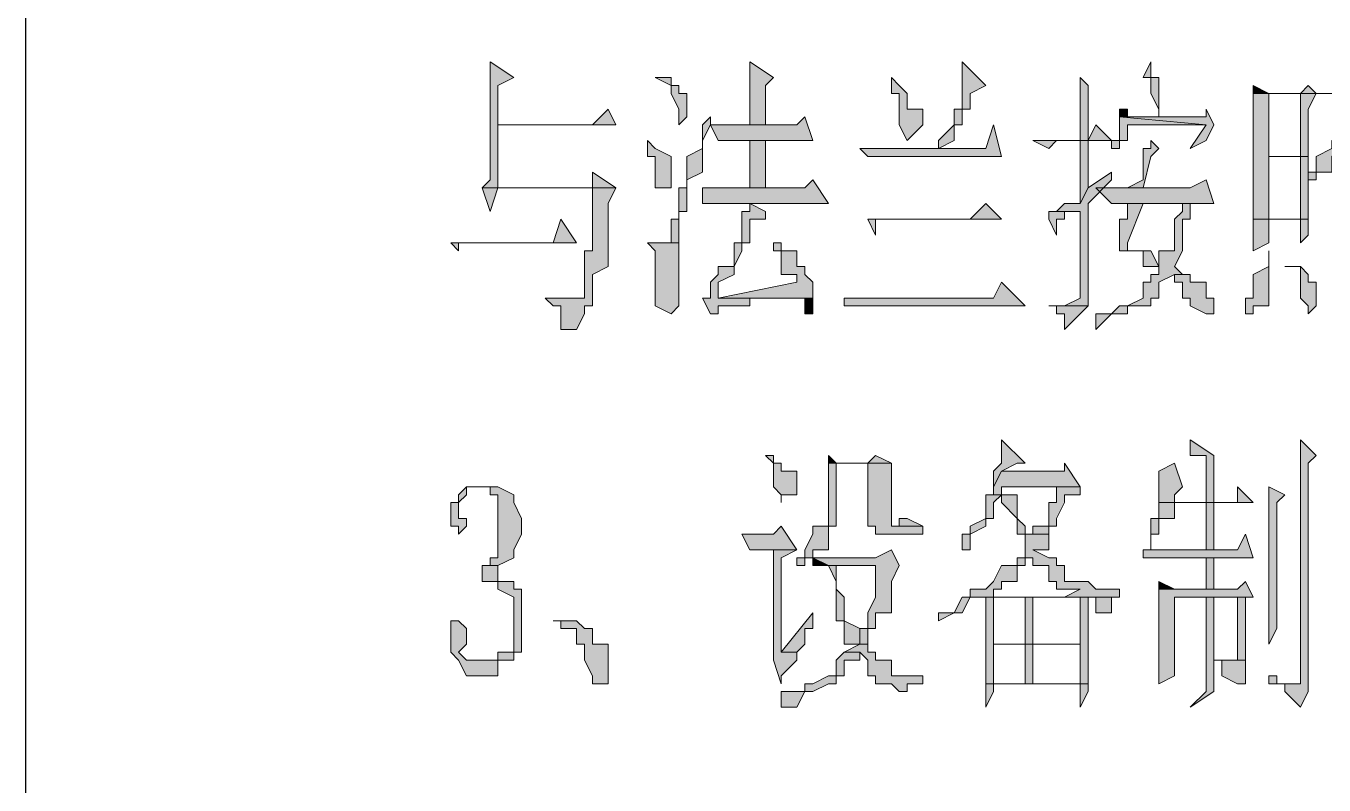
# Model space of a CAD drawing. Header units: millimetres. Extents: x 20 to 821, y 1 to 1134.
# Drawn here: x 557.64 to 587.34, y 588.04 to 605.4 of the extents above; entities that cross this region are included whole.
import ezdxf

# ---------------------------------------------------------------- set-up
doc = ezdxf.new("R2010")
doc.units = ezdxf.units.MM
doc.layers.add('1', color=7, linetype='Continuous')

msp = doc.modelspace()

# ---------------------------------------------------------------- hatches: boundary and pattern name
h = msp.add_hatch(color=0)
h.dxf.hatch_style = 2
h.paths.add_polyline_path([(568.26, 604.581732), (568.26, 601.881732), (568.08, 601.701732), (570.6, 601.701732), (570.6, 601.341732), (570.6, 600.261732), (570.42, 600.261732), (570.42, 599.721732), (570.42, 599.541732), (570.42, 599.181732), (570.24, 599.181732), (569.52, 599.181732), (569.7, 599.001732), (569.88, 599.001732), (569.88, 598.821732), (569.88, 598.461732), (570.24, 598.461732), (570.42, 598.821732), (570.42, 599.001732), (570.6, 599.001732), (570.6, 599.721732), (570.96, 599.901732), (570.96, 601.341732), (571.14, 601.701732), (568.44, 601.701732), (568.44, 603.141732), (571.14, 603.141732), (568.44, 603.141732), (568.44, 604.041732), (568.8, 604.221732)])
h = msp.add_hatch(color=0)
h.dxf.hatch_style = 2
h.paths.add_polyline_path([(574.2, 604.581732), (574.2, 603.141732), (574.56, 603.141732), (574.56, 604.041732), (574.74, 604.221732)])
h = msp.add_hatch(color=0)
h.dxf.hatch_style = 2
h.paths.add_polyline_path([(579.06, 604.581732), (579.06, 603.501732), (578.88, 603.501732), (578.88, 603.141732), (578.52, 602.781732), (578.52, 602.601732), (578.88, 602.781732), (578.88, 603.141732), (579.06, 603.141732), (579.06, 603.501732), (579.24, 603.501732), (579.24, 603.861732), (579.6, 604.041732)])
h = msp.add_hatch(color=0)
h.dxf.hatch_style = 2
h.paths.add_polyline_path([(583.38, 604.581732), (583.2, 604.221732), (583.38, 604.221732), (583.38, 604.041732), (583.38, 603.861732), (583.56, 603.501732), (583.56, 603.321732), (583.56, 603.501732), (583.56, 604.221732), (583.38, 604.221732)])
h = msp.add_hatch(color=0)
h.dxf.hatch_style = 2
h.paths.add_polyline_path([(572.04, 604.221732), (572.4, 604.041732), (572.4, 603.861732), (572.58, 603.501732), (572.58, 603.141732), (572.76, 603.321732), (572.76, 603.861732), (572.58, 603.861732), (572.58, 604.041732), (572.4, 604.041732), (572.4, 604.221732)])
h = msp.add_hatch(color=0)
h.dxf.hatch_style = 2
h.paths.add_polyline_path([(577.44, 604.221732), (577.44, 603.861732), (577.62, 603.861732), (577.62, 603.141732), (577.8, 602.781732), (578.16, 603.141732), (578.16, 603.501732), (577.8, 603.501732), (577.8, 603.861732), (577.62, 604.041732)])
h = msp.add_hatch(color=0)
h.dxf.hatch_style = 2
h.paths.add_polyline_path([(581.76, 604.221732), (581.76, 602.781732), (581.94, 602.781732), (581.94, 604.041732)])
h = msp.add_hatch(color=0)
h.dxf.hatch_style = 2
h.paths.add_polyline_path([(588.96, 604.221732), (588.6, 603.861732), (587.16, 603.861732), (587.52, 603.861732), (589.14, 603.861732)])
h = msp.add_hatch(color=0)
h.dxf.hatch_style = 2
h.paths.add_polyline_path([(585.72, 604.041732), (585.72, 603.861732), (586.08, 603.861732)])
h = msp.add_hatch(color=0)
h.dxf.hatch_style = 2
h.paths.add_polyline_path([(586.98, 604.041732), (586.8, 603.861732), (585.72, 603.861732), (585.72, 603.501732), (585.72, 600.981732), (586.8, 600.981732), (586.8, 600.441732), (586.98, 600.621732), (586.98, 600.981732), (586.08, 600.981732), (586.08, 602.421732), (586.8, 602.421732), (586.98, 602.421732), (586.08, 602.421732), (586.08, 603.861732), (586.8, 603.861732), (587.16, 603.861732)])
h = msp.add_hatch(color=0)
h.dxf.hatch_style = 2
h.paths.add_polyline_path([(587.16, 603.861732), (586.8, 603.861732), (586.8, 602.421732), (586.08, 602.421732), (586.98, 602.421732), (586.98, 603.501732)])
h = msp.add_hatch(color=0)
h.dxf.hatch_style = 2
h.paths.add_polyline_path([(588.24, 603.861732), (587.7, 603.861732), (587.7, 603.501732), (587.7, 602.781732), (587.52, 602.781732), (587.52, 602.601732), (587.16, 602.421732), (587.16, 602.061732), (586.98, 602.061732), (586.98, 601.881732), (587.16, 601.881732), (587.16, 602.061732), (587.52, 602.061732), (587.52, 602.421732), (587.7, 602.601732), (587.7, 602.781732), (587.88, 602.781732), (587.88, 603.501732)])
h = msp.add_hatch(color=0)
h.dxf.hatch_style = 2
h.paths.add_polyline_path([(570.96, 603.501732), (570.6, 603.141732), (568.44, 603.141732), (571.14, 603.141732)])
h = msp.add_hatch(color=0)
h.dxf.hatch_style = 2
h.paths.add_polyline_path([(573.3, 603.321732), (573.12, 603.141732), (573.12, 602.601732), (572.76, 602.421732), (572.76, 601.701732), (572.58, 601.701732), (572.58, 600.981732), (572.4, 600.981732), (572.4, 600.441732), (572.04, 600.441732), (572.58, 600.441732), (572.58, 600.621732), (572.58, 601.161732), (572.76, 601.161732), (572.76, 601.881732), (573.12, 602.061732), (573.12, 602.781732), (573.3, 603.141732)])
h = msp.add_hatch(color=0)
h.dxf.hatch_style = 2
h.paths.add_polyline_path([(575.46, 603.321732), (575.28, 603.141732), (573.3, 603.141732), (573.48, 602.781732), (575.64, 602.781732)])
h = msp.add_hatch(color=0)
h.dxf.hatch_style = 2
h.paths.add_polyline_path([(582.66, 603.321732), (582.66, 602.781732), (582.48, 602.781732), (582.48, 602.601732), (582.66, 602.601732), (582.66, 602.781732), (582.84, 602.781732), (582.84, 603.141732), (584.64, 603.141732)])
h = msp.add_hatch(color=0)
h.dxf.hatch_style = 2
h.paths.add_polyline_path([(584.64, 603.501732), (584.64, 603.321732), (582.84, 603.321732), (582.66, 603.321732), (584.64, 603.141732), (584.28, 602.601732), (584.64, 602.781732), (584.82, 603.141732)])
h = msp.add_hatch(color=0)
h.dxf.hatch_style = 2
h.paths.add_polyline_path([(582.66, 603.321732), (582.84, 603.321732), (582.84, 603.501732), (582.66, 603.501732)])
h = msp.add_hatch(color=0)
h.dxf.hatch_style = 2
h.paths.add_polyline_path([(579.78, 603.141732), (579.6, 602.601732), (576.72, 602.601732), (576.9, 602.421732), (579.96, 602.421732)])
h = msp.add_hatch(color=0)
h.dxf.hatch_style = 2
h.paths.add_polyline_path([(582.12, 603.141732), (581.94, 602.781732), (580.68, 602.781732), (581.04, 602.601732), (581.22, 602.781732), (582.48, 602.781732)])
h = msp.add_hatch(color=0)
h.dxf.hatch_style = 2
h.paths.add_polyline_path([(571.86, 602.781732), (571.86, 602.421732), (572.04, 602.421732), (572.04, 601.701732), (572.4, 601.701732), (572.4, 602.421732), (572.04, 602.601732)])
h = msp.add_hatch(color=0)
h.dxf.hatch_style = 2
h.paths.add_polyline_path([(574.2, 601.701732), (574.56, 601.701732), (574.56, 602.781732), (574.2, 602.781732)])
h = msp.add_hatch(color=0)
h.dxf.hatch_style = 2
h.paths.add_polyline_path([(581.94, 602.781732), (581.76, 602.781732), (581.76, 601.341732), (581.94, 601.701732)])
h = msp.add_hatch(color=0)
h.dxf.hatch_style = 2
h.paths.add_polyline_path([(583.38, 602.781732), (583.38, 602.601732), (583.2, 602.601732), (583.2, 601.881732), (582.84, 601.701732), (583.2, 601.701732), (583.38, 602.421732), (583.56, 602.601732)])
h = msp.add_hatch(color=0)
h.dxf.hatch_style = 2
h.paths.add_polyline_path([(586.98, 602.421732), (586.8, 602.421732), (586.8, 600.981732), (586.08, 600.981732), (586.98, 600.981732)])
h = msp.add_hatch(color=0)
h.dxf.hatch_style = 2
h.paths.add_polyline_path([(570.6, 602.061732), (570.6, 601.701732), (568.44, 601.701732), (571.14, 601.701732)])
h = msp.add_hatch(color=0)
h.dxf.hatch_style = 2
h.paths.add_polyline_path([(582.48, 602.061732), (581.94, 601.701732), (581.76, 601.341732), (581.4, 601.341732), (581.22, 601.161732), (581.76, 601.161732), (581.76, 599.181732), (581.4, 599.001732), (581.94, 599.001732), (581.94, 599.181732), (581.94, 601.341732), (582.48, 601.881732)])
h = msp.add_hatch(color=0)
h.dxf.hatch_style = 2
h.paths.add_polyline_path([(575.64, 601.881732), (575.46, 601.701732), (573.12, 601.701732), (573.12, 601.341732), (576, 601.341732)])
h = msp.add_hatch(color=0)
h.dxf.hatch_style = 2
h.paths.add_polyline_path([(584.64, 601.881732), (584.28, 601.701732), (582.12, 601.701732), (582.48, 601.341732), (584.82, 601.341732)])
h = msp.add_hatch(color=0)
h.dxf.hatch_style = 2
h.paths.add_polyline_path([(568.08, 601.701732), (568.26, 601.161732), (568.44, 601.701732), (570.6, 601.701732)])
h = msp.add_hatch(color=0)
h.dxf.hatch_style = 2
h.paths.add_polyline_path([(574.2, 601.341732), (574.2, 601.161732), (574.02, 601.161732), (574.02, 600.441732), (573.84, 600.441732), (573.84, 599.901732), (573.48, 599.901732), (573.48, 599.721732), (573.3, 599.541732), (573.3, 599.181732), (573.12, 599.181732), (573.3, 598.821732), (573.48, 598.821732), (573.48, 599.001732), (574.2, 599.001732), (574.2, 599.181732), (574.92, 599.181732), (573.48, 599.181732), (573.48, 599.541732), (573.84, 599.721732), (573.84, 599.901732), (574.02, 600.261732), (574.02, 600.441732), (574.2, 600.441732), (574.2, 600.981732), (574.56, 600.981732), (574.56, 601.161732)])
h = msp.add_hatch(color=0)
h.dxf.hatch_style = 2
h.paths.add_polyline_path([(579.6, 601.341732), (579.24, 600.981732), (576.9, 600.981732), (577.08, 600.621732), (577.08, 600.981732), (577.44, 600.981732), (579.96, 600.981732)])
h = msp.add_hatch(color=0)
h.dxf.hatch_style = 2
h.paths.add_polyline_path([(581.22, 601.161732), (581.04, 601.161732), (581.04, 600.981732), (581.22, 600.621732), (581.22, 600.981732), (581.4, 600.981732), (581.4, 601.161732), (581.76, 601.161732)])
h = msp.add_hatch(color=0)
h.dxf.hatch_style = 2
h.paths.add_polyline_path([(584.28, 601.341732), (584.1, 601.341732), (584.1, 601.161732), (583.92, 600.981732), (583.92, 600.261732), (583.56, 600.261732), (583.56, 599.901732), (583.38, 599.901732), (583.56, 599.901732), (583.56, 599.721732), (583.38, 599.721732), (583.38, 599.541732), (583.2, 599.541732), (583.2, 599.181732), (582.84, 599.001732), (582.66, 599.001732), (582.48, 598.821732), (582.12, 598.821732), (582.12, 598.461732), (582.48, 598.821732), (582.84, 598.821732), (582.84, 599.001732), (583.38, 599.001732), (583.38, 599.181732), (583.56, 599.181732), (583.56, 599.541732), (583.92, 599.721732), (584.28, 599.721732), (584.1, 599.721732), (583.92, 599.901732), (584.1, 600.261732), (584.1, 600.981732), (584.28, 600.981732)])
h = msp.add_hatch(color=0)
h.dxf.hatch_style = 2
h.paths.add_polyline_path([(583.2, 601.341732), (582.84, 601.341732), (582.84, 601.161732), (582.84, 600.981732), (582.66, 600.981732), (582.66, 600.261732), (582.84, 600.261732), (583.2, 600.261732), (583.2, 599.901732), (583.56, 599.901732), (583.38, 600.261732), (583.2, 600.261732), (582.84, 600.261732), (582.84, 600.441732)])
h = msp.add_hatch(color=0)
h.dxf.hatch_style = 2
h.paths.add_polyline_path([(569.88, 600.981732), (569.7, 600.441732), (567.36, 600.441732), (567.54, 600.261732), (567.54, 600.441732), (567.72, 600.441732), (570.24, 600.441732)])
h = msp.add_hatch(color=0)
h.dxf.hatch_style = 2
h.paths.add_polyline_path([(585.72, 600.981732), (585.72, 600.261732), (586.08, 600.441732), (586.08, 600.981732), (586.8, 600.981732)])
h = msp.add_hatch(color=0)
h.dxf.hatch_style = 2
h.paths.add_polyline_path([(571.86, 600.441732), (572.04, 600.261732), (572.04, 599.001732), (572.4, 598.821732), (572.58, 599.001732), (572.58, 599.541732), (572.58, 600.441732), (572.04, 600.441732)])
h = msp.add_hatch(color=0)
h.dxf.hatch_style = 2
h.paths.add_polyline_path([(574.74, 600.441732), (574.74, 600.261732), (574.92, 600.261732), (574.92, 599.721732), (575.28, 599.721732), (575.28, 599.541732), (573.48, 599.181732), (575.64, 599.181732), (575.64, 599.541732), (575.46, 599.721732), (575.46, 599.901732), (575.28, 599.901732), (575.28, 600.261732), (574.92, 600.261732), (574.92, 600.441732)])
h = msp.add_hatch(color=0)
h.dxf.hatch_style = 2
h.paths.add_polyline_path([(586.08, 600.261732), (586.08, 599.901732), (585.72, 599.721732), (585.72, 599.181732), (585.54, 599.181732), (585.54, 598.821732), (585.72, 598.821732), (585.72, 599.001732), (586.08, 599.001732), (586.08, 599.541732), (586.08, 599.721732)])
h = msp.add_hatch(color=0)
h.dxf.hatch_style = 2
h.paths.add_polyline_path([(584.28, 599.721732), (583.92, 599.721732), (583.92, 599.541732), (584.1, 599.541732), (584.1, 599.181732), (584.28, 599.181732), (584.28, 599.001732), (584.64, 598.821732), (584.82, 598.821732), (584.82, 599.001732), (584.82, 599.181732), (584.64, 599.181732), (584.64, 599.541732), (584.28, 599.541732)])
h = msp.add_hatch(color=0)
h.dxf.hatch_style = 2
h.paths.add_polyline_path([(586.44, 599.901732), (586.8, 599.901732), (586.8, 599.721732), (586.8, 599.181732), (586.98, 599.001732), (586.98, 598.821732), (587.16, 599.001732), (587.16, 599.541732), (586.98, 599.541732), (586.98, 599.721732), (586.8, 599.901732)])
h = msp.add_hatch(color=0)
h.dxf.hatch_style = 2
h.paths.add_polyline_path([(579.96, 599.541732), (579.78, 599.181732), (576.36, 599.181732), (576.36, 599.001732), (580.5, 599.001732)])
h = msp.add_hatch(color=0)
h.dxf.hatch_style = 2
h.paths.add_polyline_path([(569.52, 599.181732), (570.24, 599.181732), (569.88, 599.181732)])
h = msp.add_hatch(color=0)
h.dxf.hatch_style = 2
h.paths.add_polyline_path([(575.64, 599.181732), (575.28, 599.181732), (575.46, 599.181732), (575.46, 598.821732), (575.64, 598.821732)])
h = msp.add_hatch(color=0)
h.dxf.hatch_style = 2
h.paths.add_polyline_path([(581.04, 599.001732), (581.22, 599.001732), (581.22, 598.821732), (581.4, 598.821732), (581.4, 598.461732), (581.76, 598.821732), (581.94, 599.001732)])
h = msp.add_hatch(color=0)
h.dxf.hatch_style = 2
h.paths.add_polyline_path([(579.96, 595.941732), (579.96, 595.401732), (579.78, 595.221732), (579.78, 594.861732), (579.96, 595.221732), (580.32, 595.401732), (580.5, 595.401732)])
h = msp.add_hatch(color=0)
h.dxf.hatch_style = 2
h.paths.add_polyline_path([(584.28, 595.941732), (584.28, 595.581732), (584.64, 595.581732), (584.64, 594.501732), (583.92, 594.501732), (584.82, 594.501732), (584.82, 595.401732), (584.82, 595.581732)])
h = msp.add_hatch(color=0)
h.dxf.hatch_style = 2
h.paths.add_polyline_path([(586.8, 595.941732), (586.8, 590.361732), (586.08, 590.361732), (586.44, 590.361732), (586.44, 590.181732), (586.8, 589.821732), (586.98, 590.181732), (586.98, 590.361732), (586.98, 595.401732), (587.16, 595.581732)])
h = msp.add_hatch(color=0)
h.dxf.hatch_style = 2
h.paths.add_polyline_path([(574.56, 595.581732), (574.74, 595.401732), (574.74, 594.861732), (574.92, 594.681732), (574.92, 594.501732), (574.92, 594.681732), (575.28, 594.681732), (575.28, 594.861732), (575.28, 595.221732), (574.92, 595.221732), (574.92, 595.401732), (574.74, 595.401732), (574.74, 595.581732)])
h = msp.add_hatch(color=0)
h.dxf.hatch_style = 2
h.paths.add_polyline_path([(577.08, 595.581732), (576.9, 595.401732), (576, 595.401732), (576, 595.221732), (576, 593.961732), (575.64, 593.961732), (575.64, 593.781732), (575.46, 593.421732), (575.46, 593.241732), (575.28, 593.241732), (575.28, 593.061732), (575.46, 593.061732), (575.46, 593.241732), (575.64, 593.241732), (575.64, 593.421732), (576, 593.421732), (576, 593.781732), (576, 593.961732), (576.18, 593.961732), (576.18, 595.401732), (576.9, 595.401732), (577.44, 595.401732)])
h = msp.add_hatch(color=0)
h.dxf.hatch_style = 2
h.paths.add_polyline_path([(576, 595.581732), (576, 595.401732), (576.18, 595.401732)])
h = msp.add_hatch(color=0)
h.dxf.hatch_style = 2
h.paths.add_polyline_path([(577.44, 595.401732), (576.9, 595.401732), (576.9, 594.141732), (576.9, 593.961732), (577.08, 593.961732), (577.08, 593.781732), (577.44, 593.781732), (578.16, 593.781732), (578.16, 593.961732), (577.44, 593.961732), (577.44, 594.141732)])
h = msp.add_hatch(color=0)
h.dxf.hatch_style = 2
h.paths.add_polyline_path([(581.4, 595.401732), (581.4, 595.221732), (579.96, 595.221732), (579.78, 594.861732), (579.78, 594.681732), (579.96, 594.681732), (579.96, 594.501732), (580.32, 594.141732), (580.32, 593.781732), (580.5, 593.781732), (580.5, 593.241732), (580.32, 593.241732), (580.68, 593.241732), (580.68, 593.061732), (581.04, 593.061732), (581.04, 592.701732), (581.22, 592.701732), (581.22, 592.521732), (581.76, 592.521732), (581.4, 592.341732), (579.78, 592.341732), (582.66, 592.341732), (582.66, 592.521732), (582.48, 592.521732), (582.12, 592.521732), (581.94, 592.701732), (581.4, 592.701732), (581.4, 593.061732), (581.22, 593.061732), (581.22, 593.241732), (581.04, 593.241732), (580.68, 593.421732), (581.04, 593.421732), (581.04, 593.781732), (580.5, 593.781732), (580.5, 593.961732), (580.32, 594.141732), (580.32, 594.681732), (579.96, 594.681732), (579.96, 594.861732), (581.4, 594.861732), (581.76, 594.861732)])
h = msp.add_hatch(color=0)
h.dxf.hatch_style = 2
h.paths.add_polyline_path([(583.92, 595.401732), (583.56, 595.221732), (583.56, 594.501732), (584.82, 594.501732), (583.92, 594.501732), (583.92, 594.681732), (584.1, 594.861732)])
h = msp.add_hatch(color=0)
h.dxf.hatch_style = 2
h.paths.add_polyline_path([(567.72, 594.861732), (567.54, 594.681732), (567.54, 594.501732), (567.36, 594.501732), (567.36, 593.961732), (567.54, 593.961732), (567.54, 593.781732), (567.72, 593.961732), (567.72, 594.141732), (567.54, 594.141732), (567.54, 594.501732), (567.72, 594.681732), (567.72, 594.861732), (568.08, 594.861732)])
h = msp.add_hatch(color=0)
h.dxf.hatch_style = 2
h.paths.add_polyline_path([(568.08, 594.861732), (567.72, 594.861732), (568.08, 594.861732), (568.26, 594.861732), (568.26, 594.681732), (568.44, 594.681732), (568.44, 594.501732), (568.44, 593.241732), (568.26, 593.241732), (568.26, 593.061732), (568.08, 593.061732), (568.08, 592.701732), (568.44, 592.701732), (568.44, 592.521732), (568.8, 592.341732), (568.8, 591.081732), (568.44, 591.081732), (568.44, 590.901732), (568.26, 590.901732), (568.08, 590.901732), (568.44, 590.901732), (568.8, 590.901732), (568.8, 591.081732), (568.98, 591.081732), (568.98, 591.261732), (568.98, 592.521732), (568.8, 592.521732), (568.8, 592.701732), (568.44, 592.701732), (568.44, 593.061732), (568.26, 593.061732), (568.44, 593.061732), (568.8, 593.241732), (568.8, 593.421732), (568.98, 593.781732), (568.98, 594.141732), (568.8, 594.501732), (568.8, 594.681732), (568.44, 594.861732)])
h = msp.add_hatch(color=0)
h.dxf.hatch_style = 2
h.paths.add_polyline_path([(579.78, 594.681732), (579.6, 594.681732), (579.6, 594.501732), (579.6, 594.141732), (579.24, 593.961732), (579.24, 593.781732), (579.06, 593.781732), (579.06, 593.421732), (579.24, 593.421732), (579.24, 593.781732), (579.6, 593.961732), (579.6, 594.141732), (579.78, 594.141732), (579.78, 594.501732), (579.96, 594.681732)])
h = msp.add_hatch(color=0)
h.dxf.hatch_style = 2
h.paths.add_polyline_path([(581.76, 594.861732), (581.22, 594.861732), (581.22, 594.681732), (581.22, 594.501732), (581.04, 594.501732), (581.04, 593.961732), (580.68, 593.961732), (580.68, 593.781732), (581.04, 593.781732), (581.04, 593.961732), (581.22, 593.961732), (581.22, 594.141732), (581.4, 594.501732), (581.4, 594.681732), (581.76, 594.681732)])
h = msp.add_hatch(color=0)
h.dxf.hatch_style = 2
h.paths.add_polyline_path([(585.36, 594.861732), (585.36, 594.501732), (584.82, 594.501732), (583.56, 594.501732), (583.56, 594.141732), (583.38, 594.141732), (583.38, 593.961732), (583.38, 593.421732), (583.38, 593.781732), (583.56, 593.781732), (583.56, 593.961732), (583.56, 594.141732), (583.92, 594.141732), (583.92, 594.501732), (584.64, 594.501732), (585.72, 594.501732)])
h = msp.add_hatch(color=0)
h.dxf.hatch_style = 2
h.paths.add_polyline_path([(586.08, 594.861732), (586.08, 591.261732), (586.26, 591.621732), (586.26, 591.801732), (586.26, 591.981732), (586.26, 594.501732), (586.44, 594.681732)])
h = msp.add_hatch(color=0)
h.dxf.hatch_style = 2
h.paths.add_polyline_path([(584.64, 593.421732), (584.82, 593.421732), (584.82, 594.501732), (584.64, 594.501732)])
h = msp.add_hatch(color=0)
h.dxf.hatch_style = 2
h.paths.add_polyline_path([(577.8, 594.141732), (577.62, 594.141732), (577.62, 593.961732), (577.44, 593.961732), (578.16, 593.961732)])
h = msp.add_hatch(color=0)
h.dxf.hatch_style = 2
h.paths.add_polyline_path([(574.92, 593.961732), (574.74, 593.781732), (574.02, 593.781732), (574.2, 593.421732), (575.28, 593.421732)])
h = msp.add_hatch(color=0)
h.dxf.hatch_style = 2
h.paths.add_polyline_path([(585.54, 593.781732), (585.36, 593.421732), (583.2, 593.421732), (583.2, 593.241732), (585.72, 593.241732)])
h = msp.add_hatch(color=0)
h.dxf.hatch_style = 2
h.paths.add_polyline_path([(575.28, 593.421732), (574.74, 593.421732), (574.74, 591.081732), (574.74, 590.901732), (574.92, 590.361732), (574.92, 590.541732), (575.28, 590.901732), (575.28, 591.081732), (574.92, 591.081732), (574.92, 593.241732)])
h = msp.add_hatch(color=0)
h.dxf.hatch_style = 2
h.paths.add_polyline_path([(577.44, 593.421732), (577.08, 593.241732), (575.64, 593.241732), (576, 593.061732), (577.08, 593.061732), (577.08, 592.701732), (577.08, 592.341732), (576.9, 591.981732), (576.9, 591.621732), (576.72, 591.621732), (576.72, 591.261732), (576.9, 591.261732), (576.9, 591.621732), (577.08, 591.621732), (577.08, 591.981732), (577.44, 591.981732), (577.44, 592.341732), (577.44, 592.701732), (577.62, 593.061732)])
h = msp.add_hatch(color=0)
h.dxf.hatch_style = 2
h.paths.add_polyline_path([(575.64, 593.241732), (575.64, 593.061732), (576, 593.061732)])
h = msp.add_hatch(color=0)
h.dxf.hatch_style = 2
h.paths.add_polyline_path([(580.32, 593.241732), (580.32, 593.061732), (579.96, 593.061732), (579.78, 592.701732), (579.6, 592.521732), (579.24, 592.521732), (579.24, 592.341732), (579.06, 592.341732), (578.88, 591.981732), (578.52, 591.981732), (578.52, 591.801732), (578.88, 591.981732), (579.06, 591.981732), (579.24, 592.341732), (582.66, 592.341732), (579.78, 592.341732), (579.78, 592.521732), (579.96, 592.521732), (579.96, 592.701732), (580.32, 592.701732), (580.32, 593.061732), (580.5, 593.061732), (580.5, 593.241732), (580.68, 593.241732)])
h = msp.add_hatch(color=0)
h.dxf.hatch_style = 2
h.paths.add_polyline_path([(584.64, 592.521732), (584.82, 592.521732), (584.82, 593.241732), (584.64, 593.241732)])
h = msp.add_hatch(color=0)
h.dxf.hatch_style = 2
h.paths.add_polyline_path([(576, 593.061732), (576.18, 592.701732), (576.18, 591.801732), (576.36, 591.801732), (576.36, 591.261732), (576.72, 591.261732), (576.36, 591.081732), (576.72, 591.081732), (576.9, 590.901732), (576.9, 590.541732), (577.08, 590.541732), (577.08, 590.361732), (577.44, 590.361732), (577.62, 590.181732), (577.8, 590.181732), (577.8, 590.361732), (578.16, 590.361732), (578.16, 590.541732), (577.44, 590.541732), (577.44, 590.901732), (577.08, 590.901732), (577.08, 591.081732), (576.9, 591.081732), (576.9, 591.261732), (576.72, 591.261732), (576.72, 591.621732), (576.36, 591.801732), (576.36, 592.341732), (576.18, 592.521732), (576.18, 593.061732), (577.08, 593.061732)])
h = msp.add_hatch(color=0)
h.dxf.hatch_style = 2
h.paths.add_polyline_path([(583.56, 592.701732), (583.56, 592.521732), (583.92, 592.521732)])
h = msp.add_hatch(color=0)
h.dxf.hatch_style = 2
h.paths.add_polyline_path([(585.54, 592.701732), (585.36, 592.521732), (583.56, 592.521732), (583.56, 592.341732), (583.56, 590.361732), (583.92, 590.541732), (583.92, 592.341732), (584.64, 592.341732), (585.72, 592.341732)])
h = msp.add_hatch(color=0)
h.dxf.hatch_style = 2
h.paths.add_polyline_path([(579.6, 592.341732), (579.6, 590.361732), (581.76, 590.361732), (581.76, 589.821732), (581.94, 590.181732), (581.94, 590.361732), (580.68, 590.361732), (579.78, 590.361732), (579.78, 591.261732), (581.76, 591.261732), (580.68, 591.261732), (579.78, 591.261732), (579.78, 592.341732), (581.94, 592.341732)])
h = msp.add_hatch(color=0)
h.dxf.hatch_style = 2
h.paths.add_polyline_path([(582.48, 592.341732), (579.6, 592.341732), (581.94, 592.341732), (582.12, 592.341732), (582.12, 591.981732), (582.48, 591.981732)])
h = msp.add_hatch(color=0)
h.dxf.hatch_style = 2
h.paths.add_polyline_path([(580.5, 592.341732), (580.5, 591.261732), (579.78, 591.261732), (580.68, 591.261732), (580.68, 592.341732), (581.76, 592.341732)])
h = msp.add_hatch(color=0)
h.dxf.hatch_style = 2
h.paths.add_polyline_path([(581.94, 592.341732), (580.5, 592.341732), (581.76, 592.341732), (581.76, 591.261732), (580.68, 591.261732), (581.76, 591.261732), (581.76, 590.361732), (580.68, 590.361732), (581.94, 590.361732)])
h = msp.add_hatch(color=0)
h.dxf.hatch_style = 2
h.paths.add_polyline_path([(584.82, 592.341732), (584.64, 592.341732), (584.64, 590.901732), (584.64, 590.181732), (584.28, 589.821732), (584.82, 590.181732)])
h = msp.add_hatch(color=0)
h.dxf.hatch_style = 2
h.paths.add_polyline_path([(585.72, 592.341732), (585.36, 592.341732), (585.36, 591.081732), (585.36, 590.901732), (585.54, 590.901732), (585.54, 592.341732)])
h = msp.add_hatch(color=0)
h.dxf.hatch_style = 2
h.paths.add_polyline_path([(575.64, 591.981732), (574.92, 591.081732), (575.28, 591.081732), (575.46, 591.261732), (575.46, 591.621732), (575.64, 591.621732)])
h = msp.add_hatch(color=0)
h.dxf.hatch_style = 2
h.paths.add_polyline_path([(567.54, 591.801732), (567.36, 591.801732), (567.36, 591.621732), (567.36, 591.081732), (567.54, 590.901732), (567.72, 590.541732), (568.44, 590.541732), (568.44, 590.901732), (568.08, 590.901732), (567.72, 590.901732), (567.54, 591.081732), (567.72, 591.261732), (567.72, 591.621732)])
h = msp.add_hatch(color=0)
h.dxf.hatch_style = 2
h.paths.add_polyline_path([(569.88, 591.801732), (569.7, 591.801732), (569.88, 591.801732), (569.88, 591.621732), (570.24, 591.621732), (570.24, 591.261732), (570.42, 591.261732), (570.42, 590.901732), (570.6, 590.541732), (570.6, 590.361732), (570.96, 590.361732), (570.96, 591.261732), (570.6, 591.261732), (570.6, 591.621732), (570.42, 591.621732), (570.24, 591.801732)])
h = msp.add_hatch(color=0)
h.dxf.hatch_style = 2
h.paths.add_polyline_path([(576.36, 591.081732), (576.18, 590.901732), (576.18, 590.541732), (576, 590.541732), (575.64, 590.361732), (575.46, 590.361732), (575.46, 590.181732), (574.92, 590.181732), (574.92, 589.821732), (575.28, 589.821732), (575.46, 590.181732), (575.64, 590.181732), (576, 590.361732), (576.18, 590.361732), (576.18, 590.541732), (576.36, 590.541732), (576.36, 590.901732), (576.72, 590.901732), (576.72, 591.081732)])
h = msp.add_hatch(color=0)
h.dxf.hatch_style = 2
h.paths.add_polyline_path([(580.68, 591.261732), (580.5, 591.261732), (580.5, 590.361732), (579.78, 590.361732), (580.68, 590.361732)])
h = msp.add_hatch(color=0)
h.dxf.hatch_style = 2
h.paths.add_polyline_path([(584.82, 590.901732), (585, 590.901732), (585, 590.541732), (585.36, 590.361732), (585.54, 590.361732), (585.54, 590.541732), (585.54, 590.901732), (585.36, 590.901732)])
h = msp.add_hatch(color=0)
h.dxf.hatch_style = 2
h.paths.add_polyline_path([(586.08, 590.541732), (586.08, 590.361732), (586.8, 590.361732), (586.26, 590.361732), (586.26, 590.541732)])
h = msp.add_hatch(color=0)
h.dxf.hatch_style = 2
h.paths.add_polyline_path([(579.6, 590.361732), (579.6, 589.821732), (579.78, 590.181732), (579.78, 590.361732), (581.76, 590.361732)])

# ---------------------------------------------------------------- linework, layer by layer
at = {"layer": '1', "color": 0, "lineweight": 25}
msp.add_lwpolyline([(557.64, 0.501732), (557.64, 1133.601732)], dxfattribs=at)
at = {"layer": '1', "color": 0, "lineweight": 5}
for points in [[(568.26, 604.581732), (568.26, 601.881732), (568.08, 601.701732), (570.6, 601.701732), (570.6, 601.341732), (570.6, 600.261732), (570.42, 600.261732), (570.42, 599.721732), (570.42, 599.541732), (570.42, 599.181732), (570.24, 599.181732), (569.52, 599.181732), (569.7, 599.001732), (569.88, 599.001732), (569.88, 598.821732), (569.88, 598.461732), (570.24, 598.461732), (570.42, 598.821732), (570.42, 599.001732), (570.6, 599.001732), (570.6, 599.721732), (570.96, 599.901732), (570.96, 601.341732), (571.14, 601.701732), (568.44, 601.701732), (568.44, 603.141732), (571.14, 603.141732), (568.44, 603.141732), (568.44, 604.041732), (568.8, 604.221732), (568.26, 604.581732)], [(574.2, 604.581732), (574.2, 603.141732), (574.56, 603.141732), (574.56, 604.041732), (574.74, 604.221732), (574.2, 604.581732)], [(579.06, 604.581732), (579.06, 603.501732), (578.88, 603.501732), (578.88, 603.141732), (578.52, 602.781732), (578.52, 602.601732), (578.88, 602.781732), (578.88, 603.141732), (579.06, 603.141732), (579.06, 603.501732), (579.24, 603.501732), (579.24, 603.861732), (579.24, 603.861732), (579.6, 604.041732), (579.06, 604.581732)], [(583.38, 604.581732), (583.2, 604.221732), (583.38, 604.221732), (583.38, 604.041732), (583.38, 603.861732), (583.56, 603.501732), (583.56, 603.321732), (583.56, 603.501732), (583.56, 604.221732), (583.38, 604.221732), (583.38, 604.581732)], [(572.04, 604.221732), (572.4, 604.041732), (572.4, 603.861732), (572.58, 603.501732), (572.58, 603.141732), (572.76, 603.321732), (572.76, 603.861732), (572.58, 603.861732), (572.58, 604.041732), (572.4, 604.041732), (572.4, 604.221732), (572.04, 604.221732)], [(577.44, 604.221732), (577.44, 603.861732), (577.62, 603.861732), (577.62, 603.141732), (577.8, 602.781732), (578.16, 603.141732), (578.16, 603.501732), (577.8, 603.501732), (577.8, 603.861732), (577.8, 603.861732), (577.62, 604.041732), (577.44, 604.221732)], [(581.76, 604.221732), (581.76, 602.781732), (581.94, 602.781732), (581.94, 604.041732), (581.76, 604.221732)], [(588.96, 604.221732), (588.6, 603.861732), (587.16, 603.861732), (587.52, 603.861732), (589.14, 603.861732), (588.96, 604.221732)], [(585.72, 604.041732), (585.72, 603.861732), (586.08, 603.861732), (585.72, 604.041732)], [(586.98, 604.041732), (586.8, 603.861732), (585.72, 603.861732), (585.72, 603.501732), (585.72, 600.981732), (586.8, 600.981732), (586.8, 600.441732), (586.98, 600.621732), (586.98, 600.621732), (586.98, 600.981732), (586.08, 600.981732), (586.08, 602.421732), (586.8, 602.421732), (586.98, 602.421732), (586.08, 602.421732), (586.08, 603.861732), (586.8, 603.861732), (587.16, 603.861732), (586.98, 604.041732)], [(587.16, 603.861732), (586.8, 603.861732), (586.8, 602.421732), (586.08, 602.421732), (586.98, 602.421732), (586.98, 603.501732), (587.16, 603.861732)], [(588.24, 603.861732), (587.7, 603.861732), (587.7, 603.501732), (587.7, 602.781732), (587.52, 602.781732), (587.52, 602.601732), (587.16, 602.421732), (587.16, 602.061732), (586.98, 602.061732), (586.98, 601.881732), (587.16, 601.881732), (587.16, 602.061732), (587.52, 602.061732), (587.52, 602.421732), (587.7, 602.601732), (587.7, 602.781732), (587.88, 602.781732), (587.88, 603.501732), (588.24, 603.861732)], [(570.96, 603.501732), (570.6, 603.141732), (568.44, 603.141732), (571.14, 603.141732), (570.96, 603.501732)], [(573.3, 603.321732), (573.12, 603.141732), (573.12, 602.601732), (572.76, 602.421732), (572.76, 601.701732), (572.58, 601.701732), (572.58, 600.981732), (572.4, 600.981732), (572.4, 600.441732), (572.04, 600.441732), (572.04, 600.441732), (572.58, 600.441732), (572.58, 600.621732), (572.58, 601.161732), (572.76, 601.161732), (572.76, 601.881732), (573.12, 602.061732), (573.12, 602.781732), (573.3, 603.141732), (573.3, 603.321732)], [(575.46, 603.321732), (575.28, 603.141732), (573.3, 603.141732), (573.48, 602.781732), (575.64, 602.781732), (575.46, 603.321732)], [(582.66, 603.321732), (582.66, 602.781732), (582.48, 602.781732), (582.48, 602.601732), (582.66, 602.601732), (582.66, 602.781732), (582.84, 602.781732), (582.84, 603.141732), (584.64, 603.141732), (582.66, 603.321732)], [(584.64, 603.501732), (584.64, 603.321732), (582.84, 603.321732), (582.66, 603.321732), (584.64, 603.141732), (584.28, 602.601732), (584.64, 602.781732), (584.82, 603.141732), (584.64, 603.501732)], [(582.66, 603.321732), (582.84, 603.321732), (582.84, 603.501732), (582.66, 603.501732), (582.66, 603.321732)], [(579.78, 603.141732), (579.6, 602.601732), (576.72, 602.601732), (576.9, 602.421732), (579.96, 602.421732), (579.78, 603.141732)], [(582.12, 603.141732), (581.94, 602.781732), (580.68, 602.781732), (581.04, 602.601732), (581.22, 602.781732), (582.48, 602.781732), (582.12, 603.141732)], [(571.86, 602.781732), (571.86, 602.421732), (572.04, 602.421732), (572.04, 601.701732), (572.4, 601.701732), (572.4, 602.421732), (572.04, 602.601732), (571.86, 602.781732)], [(574.2, 601.701732), (574.56, 601.701732), (574.56, 602.781732), (574.2, 602.781732), (574.2, 601.701732)], [(581.94, 602.781732), (581.76, 602.781732), (581.76, 601.341732), (581.94, 601.701732), (581.94, 602.781732)], [(583.38, 602.781732), (583.38, 602.601732), (583.2, 602.601732), (583.2, 601.881732), (582.84, 601.701732), (583.2, 601.701732), (583.38, 602.421732), (583.56, 602.601732), (583.38, 602.781732)], [(586.98, 602.421732), (586.8, 602.421732), (586.8, 600.981732), (586.08, 600.981732), (586.98, 600.981732), (586.98, 602.421732)], [(570.6, 602.061732), (570.6, 601.701732), (568.44, 601.701732), (571.14, 601.701732), (570.6, 602.061732)], [(582.48, 602.061732), (581.94, 601.701732), (581.76, 601.341732), (581.4, 601.341732), (581.22, 601.161732), (581.76, 601.161732), (581.76, 599.181732), (581.4, 599.001732), (581.94, 599.001732), (581.94, 599.181732), (581.94, 601.341732), (582.48, 601.881732), (582.48, 602.061732)], [(575.64, 601.881732), (575.46, 601.701732), (573.12, 601.701732), (573.12, 601.341732), (576, 601.341732), (575.64, 601.881732)], [(584.64, 601.881732), (584.28, 601.701732), (582.12, 601.701732), (582.48, 601.341732), (584.82, 601.341732), (584.64, 601.881732)], [(568.08, 601.701732), (568.26, 601.161732), (568.44, 601.701732), (570.6, 601.701732), (568.08, 601.701732)], [(574.2, 601.341732), (574.2, 601.161732), (574.02, 601.161732), (574.02, 600.441732), (573.84, 600.441732), (573.84, 599.901732), (573.48, 599.901732), (573.48, 599.721732), (573.3, 599.541732), (573.3, 599.181732), (573.12, 599.181732), (573.3, 598.821732), (573.3, 598.821732), (573.48, 598.821732), (573.48, 599.001732), (574.2, 599.001732), (574.2, 599.181732), (574.92, 599.181732), (573.48, 599.181732), (573.48, 599.541732), (573.84, 599.721732), (573.84, 599.901732), (574.02, 600.261732), (574.02, 600.441732), (574.2, 600.441732), (574.2, 600.981732), (574.56, 600.981732), (574.56, 601.161732), (574.2, 601.341732)], [(579.6, 601.341732), (579.24, 600.981732), (576.9, 600.981732), (577.08, 600.621732), (577.08, 600.981732), (577.44, 600.981732), (579.96, 600.981732), (579.6, 601.341732)], [(581.22, 601.161732), (581.04, 601.161732), (581.04, 600.981732), (581.22, 600.621732), (581.22, 600.981732), (581.4, 600.981732), (581.4, 601.161732), (581.76, 601.161732), (581.22, 601.161732)], [(584.28, 601.341732), (584.1, 601.341732), (584.1, 601.161732), (583.92, 600.981732), (583.92, 600.261732), (583.56, 600.261732), (583.56, 599.901732), (583.38, 599.901732), (583.56, 599.901732), (583.56, 599.721732), (583.38, 599.721732), (583.38, 599.541732), (583.2, 599.541732), (583.2, 599.181732), (583.2, 599.181732), (582.84, 599.001732), (582.66, 599.001732), (582.48, 598.821732), (582.12, 598.821732), (582.12, 598.461732), (582.48, 598.821732), (582.84, 598.821732), (582.84, 599.001732), (583.38, 599.001732), (583.38, 599.181732), (583.56, 599.181732), (583.56, 599.541732), (583.92, 599.721732), (584.28, 599.721732), (584.1, 599.721732), (583.92, 599.901732), (584.1, 600.261732), (584.1, 600.981732), (584.28, 600.981732), (584.28, 601.341732)], [(583.2, 601.341732), (582.84, 601.341732), (582.84, 601.161732), (582.84, 600.981732), (582.66, 600.981732), (582.66, 600.261732), (582.84, 600.261732), (583.2, 600.261732), (583.2, 599.901732), (583.56, 599.901732), (583.38, 600.261732), (583.2, 600.261732), (583.2, 600.261732), (582.84, 600.261732), (582.84, 600.441732), (583.2, 601.341732)], [(569.88, 600.981732), (569.7, 600.441732), (567.36, 600.441732), (567.54, 600.261732), (567.54, 600.441732), (567.72, 600.441732), (570.24, 600.441732), (569.88, 600.981732)], [(585.72, 600.981732), (585.72, 600.261732), (586.08, 600.441732), (586.08, 600.981732), (586.8, 600.981732), (585.72, 600.981732)], [(571.86, 600.441732), (572.04, 600.261732), (572.04, 599.001732), (572.4, 598.821732), (572.58, 599.001732), (572.58, 599.541732), (572.58, 599.541732), (572.58, 600.441732), (572.04, 600.441732), (571.86, 600.441732)], [(574.74, 600.441732), (574.74, 600.261732), (574.92, 600.261732), (574.92, 599.721732), (575.28, 599.721732), (575.28, 599.541732), (573.48, 599.181732), (575.64, 599.181732), (575.64, 599.541732), (575.46, 599.721732), (575.46, 599.901732), (575.28, 599.901732), (575.28, 600.261732), (574.92, 600.261732), (574.92, 600.441732), (574.74, 600.441732)], [(586.08, 600.261732), (586.08, 599.901732), (585.72, 599.721732), (585.72, 599.181732), (585.54, 599.181732), (585.54, 598.821732), (585.72, 598.821732), (585.72, 599.001732), (586.08, 599.001732), (586.08, 599.541732), (586.08, 599.721732), (586.08, 600.261732)], [(584.28, 599.721732), (583.92, 599.721732), (583.92, 599.541732), (584.1, 599.541732), (584.1, 599.181732), (584.28, 599.181732), (584.28, 599.001732), (584.64, 598.821732), (584.82, 598.821732), (584.82, 599.001732), (584.82, 599.181732), (584.64, 599.181732), (584.64, 599.541732), (584.28, 599.541732), (584.28, 599.721732)], [(586.44, 599.901732), (586.8, 599.901732), (586.8, 599.721732), (586.8, 599.181732), (586.98, 599.001732), (586.98, 598.821732), (587.16, 599.001732), (587.16, 599.541732), (586.98, 599.541732), (586.98, 599.721732), (586.8, 599.901732), (586.8, 599.901732), (586.44, 599.901732)], [(579.96, 599.541732), (579.78, 599.181732), (576.36, 599.181732), (576.36, 599.001732), (580.5, 599.001732), (579.96, 599.541732)], [(569.52, 599.181732), (570.24, 599.181732), (569.88, 599.181732), (569.52, 599.181732)], [(575.64, 599.181732), (575.28, 599.181732), (575.46, 599.181732), (575.46, 598.821732), (575.64, 598.821732), (575.64, 599.181732)], [(581.04, 599.001732), (581.22, 599.001732), (581.22, 598.821732), (581.4, 598.821732), (581.4, 598.461732), (581.76, 598.821732), (581.94, 599.001732), (581.04, 599.001732)], [(579.96, 595.941732), (579.96, 595.401732), (579.78, 595.221732), (579.78, 594.861732), (579.96, 595.221732), (580.32, 595.401732), (580.5, 595.401732), (579.96, 595.941732)], [(584.28, 595.941732), (584.28, 595.581732), (584.64, 595.581732), (584.64, 594.501732), (583.92, 594.501732), (584.82, 594.501732), (584.82, 595.401732), (584.82, 595.581732), (584.28, 595.941732)], [(586.8, 595.941732), (586.8, 590.361732), (586.08, 590.361732), (586.44, 590.361732), (586.44, 590.181732), (586.8, 589.821732), (586.98, 590.181732), (586.98, 590.361732), (586.98, 590.361732), (586.98, 595.401732), (587.16, 595.581732), (586.8, 595.941732)], [(574.56, 595.581732), (574.74, 595.401732), (574.74, 594.861732), (574.92, 594.681732), (574.92, 594.501732), (574.92, 594.681732), (575.28, 594.681732), (575.28, 594.861732), (575.28, 595.221732), (574.92, 595.221732), (574.92, 595.401732), (574.74, 595.401732), (574.74, 595.581732), (574.56, 595.581732)], [(577.08, 595.581732), (576.9, 595.401732), (576, 595.401732), (576, 595.221732), (576, 593.961732), (575.64, 593.961732), (575.64, 593.781732), (575.46, 593.421732), (575.46, 593.241732), (575.28, 593.241732), (575.28, 593.061732), (575.28, 593.061732), (575.46, 593.061732), (575.46, 593.241732), (575.64, 593.241732), (575.64, 593.421732), (576, 593.421732), (576, 593.781732), (576, 593.961732), (576.18, 593.961732), (576.18, 595.401732), (576.9, 595.401732), (577.44, 595.401732), (577.08, 595.581732)], [(576, 595.581732), (576, 595.401732), (576.18, 595.401732), (576, 595.581732)], [(577.44, 595.401732), (576.9, 595.401732), (576.9, 594.141732), (576.9, 593.961732), (577.08, 593.961732), (577.08, 593.781732), (577.44, 593.781732), (578.16, 593.781732), (578.16, 593.961732), (577.44, 593.961732), (577.44, 594.141732), (577.44, 595.401732)], [(581.4, 595.401732), (581.4, 595.221732), (579.96, 595.221732), (579.78, 594.861732), (579.78, 594.681732), (579.96, 594.681732), (579.96, 594.501732), (580.32, 594.141732), (580.32, 593.781732), (580.5, 593.781732), (580.5, 593.241732), (580.32, 593.241732), (580.68, 593.241732), (580.68, 593.061732), (581.04, 593.061732), (581.04, 592.701732), (581.04, 592.701732), (581.22, 592.701732), (581.22, 592.521732), (581.76, 592.521732), (581.4, 592.341732), (579.78, 592.341732), (582.66, 592.341732), (582.66, 592.521732), (582.48, 592.521732), (582.12, 592.521732), (581.94, 592.701732), (581.4, 592.701732), (581.4, 593.061732), (581.22, 593.061732), (581.22, 593.241732), (581.04, 593.241732), (580.68, 593.421732), (581.04, 593.421732), (581.04, 593.781732), (580.5, 593.781732), (580.5, 593.961732), (580.32, 594.141732), (580.32, 594.681732), (579.96, 594.681732), (579.96, 594.861732), (581.4, 594.861732), (581.76, 594.861732), (581.4, 595.401732)], [(583.92, 595.401732), (583.56, 595.221732), (583.56, 594.501732), (584.82, 594.501732), (583.92, 594.501732), (583.92, 594.681732), (584.1, 594.861732), (583.92, 595.401732)], [(567.72, 594.861732), (567.54, 594.681732), (567.54, 594.501732), (567.36, 594.501732), (567.36, 593.961732), (567.54, 593.961732), (567.54, 593.781732), (567.72, 593.961732), (567.72, 594.141732), (567.54, 594.141732), (567.54, 594.501732), (567.72, 594.681732), (567.72, 594.861732), (568.08, 594.861732), (567.72, 594.861732)], [(568.08, 594.861732), (567.72, 594.861732), (568.08, 594.861732), (568.26, 594.861732), (568.26, 594.681732), (568.44, 594.681732), (568.44, 594.501732), (568.44, 593.241732), (568.26, 593.241732), (568.26, 593.061732), (568.26, 593.061732), (568.08, 593.061732), (568.08, 592.701732), (568.44, 592.701732), (568.44, 592.521732), (568.8, 592.341732), (568.8, 591.081732), (568.44, 591.081732), (568.44, 590.901732), (568.26, 590.901732), (568.08, 590.901732), (568.44, 590.901732), (568.8, 590.901732), (568.8, 591.081732), (568.98, 591.081732), (568.98, 591.261732), (568.98, 592.521732), (568.8, 592.521732), (568.8, 592.701732), (568.44, 592.701732), (568.44, 593.061732), (568.26, 593.061732), (568.44, 593.061732), (568.8, 593.241732), (568.8, 593.421732), (568.98, 593.781732), (568.98, 594.141732), (568.8, 594.501732), (568.8, 594.681732), (568.44, 594.861732), (568.08, 594.861732)], [(579.78, 594.681732), (579.6, 594.681732), (579.6, 594.501732), (579.6, 594.141732), (579.24, 593.961732), (579.24, 593.781732), (579.06, 593.781732), (579.06, 593.421732), (579.24, 593.421732), (579.24, 593.781732), (579.6, 593.961732), (579.6, 594.141732), (579.78, 594.141732), (579.78, 594.501732), (579.96, 594.681732), (579.78, 594.681732)], [(581.76, 594.861732), (581.22, 594.861732), (581.22, 594.681732), (581.22, 594.501732), (581.04, 594.501732), (581.04, 593.961732), (580.68, 593.961732), (580.68, 593.781732), (581.04, 593.781732), (581.04, 593.961732), (581.22, 593.961732), (581.22, 594.141732), (581.4, 594.501732), (581.4, 594.681732), (581.76, 594.681732), (581.76, 594.861732)], [(585.36, 594.861732), (585.36, 594.501732), (584.82, 594.501732), (583.56, 594.501732), (583.56, 594.141732), (583.38, 594.141732), (583.38, 593.961732), (583.38, 593.421732), (583.38, 593.781732), (583.56, 593.781732), (583.56, 593.961732), (583.56, 594.141732), (583.92, 594.141732), (583.92, 594.501732), (584.64, 594.501732), (585.72, 594.501732), (585.36, 594.861732)], [(586.08, 594.861732), (586.08, 591.261732), (586.26, 591.621732), (586.26, 591.801732), (586.26, 591.981732), (586.26, 594.501732), (586.44, 594.681732), (586.08, 594.861732)], [(584.64, 593.421732), (584.82, 593.421732), (584.82, 594.501732), (584.64, 594.501732), (584.64, 593.421732)], [(577.8, 594.141732), (577.62, 594.141732), (577.62, 593.961732), (577.44, 593.961732), (578.16, 593.961732), (577.8, 594.141732)], [(574.92, 593.961732), (574.74, 593.781732), (574.02, 593.781732), (574.2, 593.421732), (575.28, 593.421732), (574.92, 593.961732)], [(585.54, 593.781732), (585.36, 593.421732), (583.2, 593.421732), (583.2, 593.241732), (585.72, 593.241732), (585.54, 593.781732)], [(575.28, 593.421732), (574.74, 593.421732), (574.74, 591.081732), (574.74, 590.901732), (574.92, 590.361732), (574.92, 590.541732), (575.28, 590.901732), (575.28, 591.081732), (574.92, 591.081732), (574.92, 593.241732), (575.28, 593.421732)], [(577.44, 593.421732), (577.08, 593.241732), (575.64, 593.241732), (576, 593.061732), (577.08, 593.061732), (577.08, 592.701732), (577.08, 592.341732), (576.9, 591.981732), (576.9, 591.621732), (576.72, 591.621732), (576.72, 591.261732), (576.9, 591.261732), (576.9, 591.621732), (577.08, 591.621732), (577.08, 591.981732), (577.44, 591.981732), (577.44, 592.341732), (577.44, 592.341732), (577.44, 592.701732), (577.62, 593.061732), (577.44, 593.421732)], [(575.64, 593.241732), (575.64, 593.061732), (576, 593.061732), (575.64, 593.241732)], [(580.32, 593.241732), (580.32, 593.061732), (579.96, 593.061732), (579.78, 592.701732), (579.6, 592.521732), (579.24, 592.521732), (579.24, 592.341732), (579.06, 592.341732), (578.88, 591.981732), (578.52, 591.981732), (578.52, 591.801732), (578.88, 591.981732), (579.06, 591.981732), (579.06, 591.981732), (579.24, 592.341732), (582.66, 592.341732), (579.78, 592.341732), (579.78, 592.521732), (579.96, 592.521732), (579.96, 592.701732), (580.32, 592.701732), (580.32, 593.061732), (580.5, 593.061732), (580.5, 593.241732), (580.68, 593.241732), (580.32, 593.241732)], [(584.64, 592.521732), (584.82, 592.521732), (584.82, 593.241732), (584.64, 593.241732), (584.64, 592.521732)], [(576, 593.061732), (576.18, 592.701732), (576.18, 591.801732), (576.36, 591.801732), (576.36, 591.261732), (576.72, 591.261732), (576.36, 591.081732), (576.72, 591.081732), (576.9, 590.901732), (576.9, 590.541732), (577.08, 590.541732), (577.08, 590.361732), (577.44, 590.361732), (577.62, 590.181732), (577.8, 590.181732), (577.8, 590.361732), (578.16, 590.361732), (578.16, 590.541732), (577.44, 590.541732), (577.44, 590.901732), (577.08, 590.901732), (577.08, 591.081732), (576.9, 591.081732), (576.9, 591.261732), (576.72, 591.261732), (576.72, 591.621732), (576.36, 591.801732), (576.36, 592.341732), (576.18, 592.521732), (576.18, 593.061732), (577.08, 593.061732), (576, 593.061732)], [(583.56, 592.701732), (583.56, 592.521732), (583.92, 592.521732), (583.56, 592.701732)], [(585.54, 592.701732), (585.36, 592.521732), (583.56, 592.521732), (583.56, 592.341732), (583.56, 590.361732), (583.92, 590.541732), (583.92, 592.341732), (584.64, 592.341732), (585.72, 592.341732), (585.54, 592.701732)], [(579.6, 592.341732), (579.6, 590.361732), (581.76, 590.361732), (581.76, 589.821732), (581.94, 590.181732), (581.94, 590.361732), (580.68, 590.361732), (579.78, 590.361732), (579.78, 591.261732), (581.76, 591.261732), (580.68, 591.261732), (579.78, 591.261732), (579.78, 592.341732), (581.94, 592.341732), (579.6, 592.341732)], [(582.48, 592.341732), (579.6, 592.341732), (581.94, 592.341732), (582.12, 592.341732), (582.12, 591.981732), (582.48, 591.981732), (582.48, 592.341732)], [(580.5, 592.341732), (580.5, 591.261732), (579.78, 591.261732), (580.68, 591.261732), (580.68, 592.341732), (581.76, 592.341732), (580.5, 592.341732)], [(581.94, 592.341732), (580.5, 592.341732), (581.76, 592.341732), (581.76, 591.261732), (580.68, 591.261732), (581.76, 591.261732), (581.76, 590.361732), (580.68, 590.361732), (581.94, 590.361732), (581.94, 592.341732)], [(584.82, 592.341732), (584.64, 592.341732), (584.64, 590.901732), (584.64, 590.181732), (584.28, 589.821732), (584.82, 590.181732), (584.82, 592.341732)], [(585.72, 592.341732), (585.36, 592.341732), (585.36, 591.081732), (585.36, 590.901732), (585.54, 590.901732), (585.54, 592.341732), (585.72, 592.341732)], [(575.64, 591.981732), (574.92, 591.081732), (575.28, 591.081732), (575.46, 591.261732), (575.46, 591.621732), (575.64, 591.621732), (575.64, 591.981732)], [(567.54, 591.801732), (567.36, 591.801732), (567.36, 591.621732), (567.36, 591.081732), (567.54, 590.901732), (567.72, 590.541732), (568.44, 590.541732), (568.44, 590.901732), (568.08, 590.901732), (567.72, 590.901732), (567.54, 591.081732), (567.72, 591.261732), (567.72, 591.621732), (567.54, 591.801732)], [(569.88, 591.801732), (569.7, 591.801732), (569.88, 591.801732), (569.88, 591.621732), (570.24, 591.621732), (570.24, 591.261732), (570.42, 591.261732), (570.42, 590.901732), (570.6, 590.541732), (570.6, 590.361732), (570.96, 590.361732), (570.96, 591.261732), (570.6, 591.261732), (570.6, 591.621732), (570.42, 591.621732), (570.24, 591.801732), (569.88, 591.801732)], [(576.36, 591.081732), (576.18, 590.901732), (576.18, 590.541732), (576, 590.541732), (575.64, 590.361732), (575.46, 590.361732), (575.46, 590.181732), (574.92, 590.181732), (574.92, 589.821732), (575.28, 589.821732), (575.46, 590.181732), (575.64, 590.181732), (575.64, 590.181732), (576, 590.361732), (576.18, 590.361732), (576.18, 590.541732), (576.36, 590.541732), (576.36, 590.901732), (576.72, 590.901732), (576.72, 591.081732), (576.36, 591.081732)], [(580.68, 591.261732), (580.5, 591.261732), (580.5, 590.361732), (579.78, 590.361732), (580.68, 590.361732), (580.68, 591.261732)], [(584.82, 590.901732), (585, 590.901732), (585, 590.541732), (585.36, 590.361732), (585.54, 590.361732), (585.54, 590.541732), (585.54, 590.901732), (585.36, 590.901732), (584.82, 590.901732)], [(586.08, 590.541732), (586.08, 590.361732), (586.8, 590.361732), (586.26, 590.361732), (586.26, 590.541732), (586.08, 590.541732)], [(579.6, 590.361732), (579.6, 589.821732), (579.78, 590.181732), (579.78, 590.361732), (581.76, 590.361732), (579.6, 590.361732)]]:
    msp.add_lwpolyline(points, dxfattribs=at)

doc.saveas('drawing.dxf')
